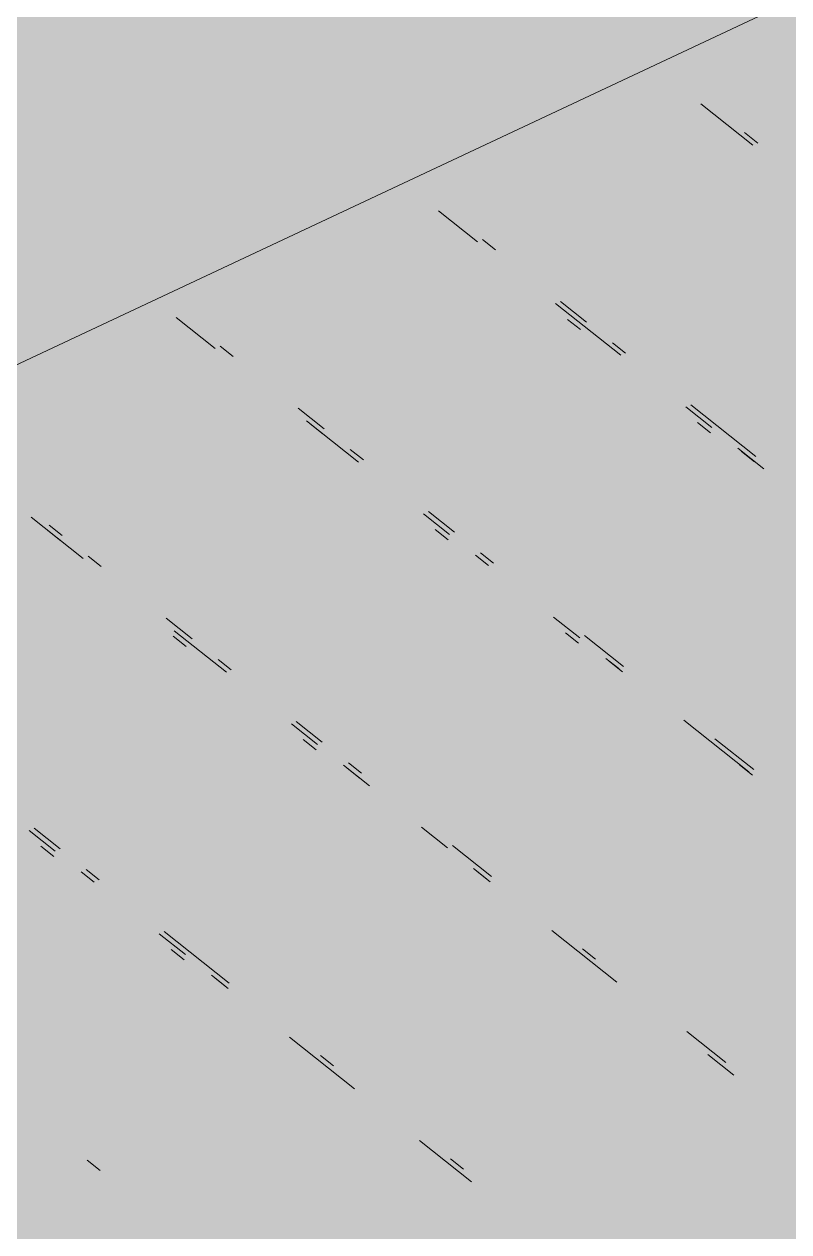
# Model space of a CAD drawing. Header units: millimetres. Extents: x 5 to 1315, y 5 to 292.
# Drawn here: x 1182.034 to 1183.984, y 97.505 to 100.585 of the extents above; entities that cross this region are included whole.
import ezdxf

# ---------------------------------------------------------------- set-up
doc = ezdxf.new("R2010")
doc.units = ezdxf.units.MM
doc.layers.add('EXISTING', color=7, linetype='Continuous')
doc.layers.add('IMAGES', color=7, linetype='Continuous')

# ---------------------------------------------------------------- blocks, each defined once
blk = doc.blocks.new('SHEET_03')
at = {"layer": 'EXISTING', "color": 250, "lineweight": 9}
for p, q in [((280.4918, 99.0012), (284.2676, 100.7738)), ((283.7595, 100.381), (283.8923, 100.2757)), ((283.9047, 100.2815), (283.8715, 100.3079)), ((283.0906, 100.1089), (283.1902, 100.0299)), ((283.2358, 100.0094), (283.2026, 100.0358)), ((283.3893, 99.8719), (283.5553, 99.7402)), ((283.4682, 99.825), (283.4018, 99.8777)), ((282.4217, 99.8368), (282.5212, 99.7578)), ((283.4526, 99.8056), (283.4194, 99.8319)), ((282.5669, 99.7373), (282.5337, 99.7637)), ((283.5678, 99.746), (283.5346, 99.7724)), ((283.7213, 99.6085), (283.7877, 99.5558)), ((283.8997, 99.4826), (283.7338, 99.6143)), ((282.7993, 99.5529), (282.7329, 99.6056)), ((282.7536, 99.5734), (282.8864, 99.4681)), ((282.7962, 99.5393), (282.763, 99.5657)), ((283.7845, 99.5422), (283.7513, 99.5685)), ((282.8989, 99.4739), (282.8657, 99.5003)), ((283.8541, 99.5031), (283.9205, 99.4504)), ((283.8966, 99.469), (283.8634, 99.4954)), ((283.0524, 99.3364), (283.1188, 99.2837)), ((283.1313, 99.2895), (283.0649, 99.3422)), ((282.0515, 99.3276), (282.1843, 99.2223)), ((282.1304, 99.2808), (282.0972, 99.3072)), ((282.1273, 99.2672), (282.0941, 99.2935)), ((283.1156, 99.2701), (283.0824, 99.2964)), ((282.23, 99.2018), (282.1968, 99.2282)), ((283.1852, 99.231), (283.2184, 99.2047)), ((283.2308, 99.2105), (283.1976, 99.2369)), ((282.4624, 99.0174), (282.396, 99.0701)), ((283.3843, 99.073), (283.4507, 99.0203)), ((282.4467, 98.998), (282.4135, 99.0243)), ((282.4167, 99.0379), (282.5495, 98.9326)), ((283.4476, 99.0067), (283.4144, 99.033)), ((283.5628, 98.9471), (283.4632, 99.0262)), ((282.5619, 98.9384), (282.5287, 98.9648)), ((283.5171, 98.9676), (283.5503, 98.9413)), ((283.5597, 98.9335), (283.5265, 98.9599)), ((283.7163, 98.8096), (283.8823, 98.6779)), ((282.7154, 98.8009), (282.7818, 98.7482)), ((282.7943, 98.754), (282.7279, 98.8067)), ((282.7787, 98.7346), (282.7455, 98.7609)), ((283.8948, 98.6838), (283.7952, 98.7628)), ((282.8482, 98.6955), (282.9146, 98.6428)), ((282.8908, 98.6614), (282.8576, 98.6877)), ((282.8939, 98.675), (282.8607, 98.7014)), ((283.8916, 98.6701), (283.8584, 98.6965)), ((282.1254, 98.4819), (282.059, 98.5346)), ((283.0474, 98.5375), (283.1138, 98.4848)), ((282.0465, 98.5288), (282.1129, 98.4761)), ((282.1098, 98.4625), (282.0766, 98.4888)), ((283.2258, 98.4116), (283.1263, 98.4907)), ((282.1793, 98.4234), (282.2125, 98.3971)), ((282.225, 98.4029), (282.1918, 98.4293)), ((283.1802, 98.4321), (283.2134, 98.4058)), ((283.2227, 98.398), (283.1895, 98.4244)), ((282.3785, 98.2654), (282.4449, 98.2127)), ((282.5569, 98.1395), (282.391, 98.2712)), ((283.3793, 98.2741), (283.5453, 98.1424)), ((282.4417, 98.1991), (282.4085, 98.2254)), ((283.4914, 98.2009), (283.4582, 98.2273)), ((282.5113, 98.16), (282.5445, 98.1337)), ((282.5538, 98.1259), (282.5206, 98.1523)), ((283.8234, 97.9375), (283.7238, 98.0166)), ((282.7104, 98.002), (282.8764, 97.8703)), ((282.8225, 97.9288), (282.7893, 97.9552)), ((283.7777, 97.958), (283.8441, 97.9053)), ((283.0424, 97.7386), (283.1752, 97.6332)), ((282.2278, 97.662), (282.1946, 97.6884)), ((283.1545, 97.6654), (283.1213, 97.6918))]:
    blk.add_line(p, q, dxfattribs=at)
at = {"layer": 'IMAGES', "color": 7}
for points in [[(278.6382, 100.5452), (283.4564, 100.5452), (278.6382, 100.6416), (283.4564, 100.6416)], [(283.4564, 100.5452), (283.5527, 100.5452), (283.4564, 100.6416), (283.5527, 100.6416)], [(283.5527, 100.5452), (283.6491, 100.5452), (283.5527, 100.6416), (283.6491, 100.6416)], [(283.6491, 100.5452), (283.7455, 100.5452), (283.6491, 100.6416), (283.7455, 100.6416)], [(283.7455, 100.5452), (283.8418, 100.5452), (283.7455, 100.6416), (283.8418, 100.6416)], [(283.8418, 100.5452), (283.9382, 100.5452), (283.8418, 100.6416), (283.9382, 100.6416)], [(283.9382, 100.5452), (284.0345, 100.5452), (283.9382, 100.6416), (284.0345, 100.6416)], [(278.5418, 100.4488), (283.2636, 100.4488), (278.5418, 100.5452), (283.2636, 100.5452)], [(283.2636, 100.3524), (283.36, 100.3524), (283.2636, 100.5452), (283.36, 100.5452)], [(283.36, 100.4488), (283.4564, 100.4488), (283.36, 100.5452), (283.4564, 100.5452)], [(283.4564, 100.4488), (283.5527, 100.4488), (283.4564, 100.5452), (283.5527, 100.5452)], [(283.5527, 100.4488), (283.6491, 100.4488), (283.5527, 100.5452), (283.6491, 100.5452)], [(283.6491, 100.4488), (283.7455, 100.4488), (283.6491, 100.5452), (283.7455, 100.5452)], [(283.7455, 100.4488), (283.8418, 100.4488), (283.7455, 100.5452), (283.8418, 100.5452)], [(283.8418, 100.4488), (283.9382, 100.4488), (283.8418, 100.5452), (283.9382, 100.5452)], [(283.9382, 100.4488), (284.0345, 100.4488), (283.9382, 100.5452), (284.0345, 100.5452)], [(278.3491, 100.3524), (282.9745, 100.3524), (278.3491, 100.4488), (282.9745, 100.4488)], [(282.9745, 100.3524), (283.1673, 100.3524), (282.9745, 100.4488), (283.1673, 100.4488)], [(283.1673, 100.3524), (283.2636, 100.3524), (283.1673, 100.4488), (283.2636, 100.4488)], [(283.36, 100.3524), (283.5527, 100.3524), (283.36, 100.4488), (283.5527, 100.4488)], [(283.5527, 100.3524), (283.6491, 100.3524), (283.5527, 100.4488), (283.6491, 100.4488)], [(283.6491, 100.3524), (283.7455, 100.3524), (283.6491, 100.4488), (283.7455, 100.4488)], [(283.7455, 100.3524), (283.8418, 100.3524), (283.7455, 100.4488), (283.8418, 100.4488)], [(283.8418, 100.3524), (283.9382, 100.3524), (283.8418, 100.4488), (283.9382, 100.4488)], [(283.9382, 100.3524), (284.0345, 100.3524), (283.9382, 100.4488), (284.0345, 100.4488)], [(278.06, 100.256), (282.6855, 100.256), (278.06, 100.3524), (282.6855, 100.3524)], [(282.6855, 100.256), (282.7818, 100.256), (282.6855, 100.3524), (282.7818, 100.3524)], [(282.7818, 100.256), (282.8782, 100.256), (282.7818, 100.3524), (282.8782, 100.3524)], [(282.8782, 100.256), (282.9745, 100.256), (282.8782, 100.3524), (282.9745, 100.3524)], [(282.9745, 100.256), (283.0709, 100.256), (282.9745, 100.3524), (283.0709, 100.3524)], [(283.0709, 100.256), (283.1673, 100.256), (283.0709, 100.3524), (283.1673, 100.3524)], [(283.1673, 100.256), (283.2636, 100.256), (283.1673, 100.3524), (283.2636, 100.3524)], [(283.2636, 100.256), (283.36, 100.256), (283.2636, 100.3524), (283.36, 100.3524)], [(283.36, 100.256), (283.5527, 100.256), (283.36, 100.3524), (283.5527, 100.3524)], [(283.5527, 100.256), (283.6491, 100.256), (283.5527, 100.3524), (283.6491, 100.3524)], [(283.6491, 100.256), (283.7455, 100.256), (283.6491, 100.3524), (283.7455, 100.3524)], [(283.7455, 100.256), (283.9382, 100.256), (283.7455, 100.3524), (283.9382, 100.3524)], [(283.9382, 100.256), (284.0345, 100.256), (283.9382, 100.3524), (284.0345, 100.3524)], [(277.8673, 100.1596), (282.6855, 100.1596), (277.8673, 100.256), (282.6855, 100.256)], [(282.6855, 100.1596), (282.7818, 100.1596), (282.6855, 100.256), (282.7818, 100.256)], [(282.7818, 100.1596), (282.8782, 100.1596), (282.7818, 100.256), (282.8782, 100.256)], [(282.8782, 100.1596), (282.9745, 100.1596), (282.8782, 100.256), (282.9745, 100.256)], [(282.9745, 100.1596), (283.0709, 100.1596), (282.9745, 100.256), (283.0709, 100.256)], [(283.0709, 100.1596), (283.1673, 100.1596), (283.0709, 100.256), (283.1673, 100.256)], [(283.1673, 100.1596), (283.2636, 100.1596), (283.1673, 100.256), (283.2636, 100.256)], [(283.2636, 100.1596), (283.36, 100.1596), (283.2636, 100.256), (283.36, 100.256)], [(283.36, 100.1596), (283.4564, 100.1596), (283.36, 100.256), (283.4564, 100.256)], [(283.4564, 100.1596), (283.5527, 100.1596), (283.4564, 100.256), (283.5527, 100.256)], [(283.5527, 100.1596), (283.8418, 100.1596), (283.5527, 100.256), (283.8418, 100.256)], [(283.8418, 100.1596), (283.9382, 100.1596), (283.8418, 100.256), (283.9382, 100.256)], [(283.9382, 100.1596), (284.0345, 100.1596), (283.9382, 100.256), (284.0345, 100.256)], [(277.7709, 100.0632), (282.3, 100.0632), (277.7709, 100.1596), (282.3, 100.1596)], [(282.3, 100.0632), (282.3964, 100.0632), (282.3, 100.1596), (282.3964, 100.1596)], [(282.3964, 100.0632), (282.5891, 100.0632), (282.3964, 100.1596), (282.5891, 100.1596)], [(282.5891, 100.0632), (282.6855, 100.0632), (282.5891, 100.1596), (282.6855, 100.1596)], [(282.6855, 100.0632), (282.7818, 100.0632), (282.6855, 100.1596), (282.7818, 100.1596)], [(282.7818, 100.0632), (282.9745, 100.0632), (282.7818, 100.1596), (282.9745, 100.1596)], [(282.9745, 100.0632), (283.0709, 100.0632), (282.9745, 100.1596), (283.0709, 100.1596)], [(283.0709, 100.0632), (283.1673, 100.0632), (283.0709, 100.1596), (283.1673, 100.1596)], [(283.1673, 100.0632), (283.2636, 100.0632), (283.1673, 100.1596), (283.2636, 100.1596)], [(283.2636, 100.0632), (283.36, 100.0632), (283.2636, 100.1596), (283.36, 100.1596)], [(283.36, 100.0632), (283.8418, 100.0632), (283.36, 100.1596), (283.8418, 100.1596)], [(283.8418, 100.0632), (283.9382, 100.0632), (283.8418, 100.1596), (283.9382, 100.1596)], [(283.9382, 100.0632), (284.0345, 100.0632), (283.9382, 100.1596), (284.0345, 100.1596)], [(277.4818, 99.9668), (282.2036, 99.9668), (277.4818, 100.0632), (282.2036, 100.0632)], [(282.2036, 99.9668), (282.3, 99.9668), (282.2036, 100.0632), (282.3, 100.0632)], [(282.3, 99.9668), (282.3964, 99.9668), (282.3, 100.0632), (282.3964, 100.0632)], [(282.3964, 99.9668), (282.4927, 99.9668), (282.3964, 100.0632), (282.4927, 100.0632)], [(282.4927, 99.9668), (282.5891, 99.9668), (282.4927, 100.0632), (282.5891, 100.0632)], [(282.5891, 99.9668), (282.6855, 99.9668), (282.5891, 100.0632), (282.6855, 100.0632)], [(282.6855, 99.9668), (282.7818, 99.9668), (282.6855, 100.0632), (282.7818, 100.0632)], [(282.7818, 99.9668), (282.8782, 99.9668), (282.7818, 100.0632), (282.8782, 100.0632)], [(282.8782, 99.9668), (282.9745, 99.9668), (282.8782, 100.0632), (282.9745, 100.0632)], [(282.9745, 99.9668), (283.0709, 99.9668), (282.9745, 100.0632), (283.0709, 100.0632)], [(283.0709, 99.9668), (283.1673, 99.9668), (283.0709, 100.0632), (283.1673, 100.0632)], [(283.1673, 99.9668), (283.2636, 99.9668), (283.1673, 100.0632), (283.2636, 100.0632)], [(283.2636, 99.9668), (283.36, 99.9668), (283.2636, 100.0632), (283.36, 100.0632)], [(283.36, 99.9668), (283.4564, 99.9668), (283.36, 100.0632), (283.4564, 100.0632)], [(283.4564, 99.9668), (283.5527, 99.9668), (283.4564, 100.0632), (283.5527, 100.0632)], [(283.5527, 99.9668), (283.9382, 99.9668), (283.5527, 100.0632), (283.9382, 100.0632)], [(283.9382, 99.9668), (284.1309, 99.9668), (283.9382, 100.0632), (284.1309, 100.0632)], [(277.3855, 99.8704), (282.1073, 99.8704), (277.3855, 99.9668), (282.1073, 99.9668)], [(282.1073, 99.8704), (282.2036, 99.8704), (282.1073, 99.9668), (282.2036, 99.9668)], [(282.2036, 99.8704), (282.3, 99.8704), (282.2036, 99.9668), (282.3, 99.9668)], [(282.3, 99.8704), (282.3964, 99.8704), (282.3, 99.9668), (282.3964, 99.9668)], [(282.3964, 99.8704), (282.4927, 99.8704), (282.3964, 99.9668), (282.4927, 99.9668)], [(282.4927, 99.8704), (282.6855, 99.8704), (282.4927, 99.9668), (282.6855, 99.9668)], [(282.6855, 99.8704), (282.8782, 99.8704), (282.6855, 99.9668), (282.8782, 99.9668)], [(282.8782, 99.8704), (282.9745, 99.8704), (282.8782, 99.9668), (282.9745, 99.9668)], [(282.9745, 99.8704), (283.0709, 99.8704), (282.9745, 99.9668), (283.0709, 99.9668)], [(283.0709, 99.8704), (283.1673, 99.8704), (283.0709, 99.9668), (283.1673, 99.9668)], [(283.1673, 99.8704), (283.2636, 99.8704), (283.1673, 99.9668), (283.2636, 99.9668)], [(283.2636, 99.8704), (283.36, 99.8704), (283.2636, 99.9668), (283.36, 99.9668)], [(283.36, 99.774), (283.4564, 99.774), (283.36, 99.9668), (283.4564, 99.9668)], [(283.4564, 99.8704), (283.5527, 99.8704), (283.4564, 99.9668), (283.5527, 99.9668)], [(283.5527, 99.8704), (283.6491, 99.8704), (283.5527, 99.9668), (283.6491, 99.9668)], [(283.6491, 99.8704), (284.1309, 99.8704), (283.6491, 99.9668), (284.1309, 99.9668)], [(282.0109, 99.774), (282.2036, 99.774), (282.0109, 99.8704), (282.2036, 99.8704)], [(282.2036, 99.774), (282.3964, 99.774), (282.2036, 99.8704), (282.3964, 99.8704)], [(282.3964, 99.774), (282.4927, 99.774), (282.3964, 99.8704), (282.4927, 99.8704)], [(282.4927, 99.774), (282.5891, 99.774), (282.4927, 99.8704), (282.5891, 99.8704)], [(282.5891, 99.774), (282.6855, 99.774), (282.5891, 99.8704), (282.6855, 99.8704)], [(282.6855, 99.774), (283.1673, 99.774), (282.6855, 99.8704), (283.1673, 99.8704)], [(283.1673, 99.774), (283.2636, 99.774), (283.1673, 99.8704), (283.2636, 99.8704)], [(283.2636, 99.774), (283.36, 99.774), (283.2636, 99.8704), (283.36, 99.8704)], [(283.4564, 99.774), (283.5527, 99.774), (283.4564, 99.8704), (283.5527, 99.8704)], [(283.5527, 99.774), (283.6491, 99.774), (283.5527, 99.8704), (283.6491, 99.8704)], [(283.6491, 99.774), (284.2273, 99.774), (283.6491, 99.8704), (284.2273, 99.8704)], [(281.9145, 99.6776), (282.1073, 99.6776), (281.9145, 99.774), (282.1073, 99.774)], [(282.1073, 99.6776), (282.2036, 99.6776), (282.1073, 99.774), (282.2036, 99.774)], [(282.2036, 99.6776), (282.3, 99.6776), (282.2036, 99.774), (282.3, 99.774)], [(282.3, 99.6776), (282.3964, 99.6776), (282.3, 99.774), (282.3964, 99.774)], [(282.3964, 99.6776), (282.4927, 99.6776), (282.3964, 99.774), (282.4927, 99.774)], [(282.4927, 99.6776), (282.5891, 99.6776), (282.4927, 99.774), (282.5891, 99.774)], [(282.5891, 99.6776), (282.6855, 99.6776), (282.5891, 99.774), (282.6855, 99.774)], [(282.6855, 99.6776), (282.7818, 99.6776), (282.6855, 99.774), (282.7818, 99.774)], [(282.7818, 99.6776), (282.8782, 99.6776), (282.7818, 99.774), (282.8782, 99.774)], [(282.8782, 99.6776), (283.36, 99.6776), (282.8782, 99.774), (283.36, 99.774)], [(283.36, 99.6776), (283.4564, 99.6776), (283.36, 99.774), (283.4564, 99.774)], [(283.4564, 99.6776), (283.6491, 99.6776), (283.4564, 99.774), (283.6491, 99.774)], [(283.6491, 99.6776), (283.7455, 99.6776), (283.6491, 99.774), (283.7455, 99.774)], [(283.7455, 99.6776), (283.8418, 99.6776), (283.7455, 99.774), (283.8418, 99.774)], [(283.8418, 99.6776), (284.3236, 99.6776), (283.8418, 99.774), (284.3236, 99.774)], [(282.0109, 99.5812), (282.1073, 99.5812), (282.0109, 99.6776), (282.1073, 99.6776)], [(282.1073, 99.5812), (282.3, 99.5812), (282.1073, 99.6776), (282.3, 99.6776)], [(282.3, 99.5812), (282.3964, 99.5812), (282.3, 99.6776), (282.3964, 99.6776)], [(282.3964, 99.5812), (282.4927, 99.5812), (282.3964, 99.6776), (282.4927, 99.6776)], [(282.4927, 99.5812), (282.5891, 99.5812), (282.4927, 99.6776), (282.5891, 99.6776)], [(282.5891, 99.5812), (282.6855, 99.5812), (282.5891, 99.6776), (282.6855, 99.6776)], [(282.6855, 99.5812), (282.7818, 99.5812), (282.6855, 99.6776), (282.7818, 99.6776)], [(282.7818, 99.5812), (282.8782, 99.5812), (282.7818, 99.6776), (282.8782, 99.6776)], [(282.8782, 99.5812), (282.9745, 99.5812), (282.8782, 99.6776), (282.9745, 99.6776)], [(282.9745, 99.5812), (283.4564, 99.5812), (282.9745, 99.6776), (283.4564, 99.6776)], [(283.4564, 99.5812), (283.5527, 99.5812), (283.4564, 99.6776), (283.5527, 99.6776)], [(283.5527, 99.5812), (283.6491, 99.5812), (283.5527, 99.6776), (283.6491, 99.6776)], [(283.6491, 99.5812), (283.8418, 99.5812), (283.6491, 99.6776), (283.8418, 99.6776)], [(283.8418, 99.5812), (283.9382, 99.5812), (283.8418, 99.6776), (283.9382, 99.6776)], [(283.9382, 99.5812), (284.5164, 99.5812), (283.9382, 99.6776), (284.5164, 99.6776)], [(282.0109, 99.4848), (282.1073, 99.4848), (282.0109, 99.5812), (282.1073, 99.5812)], [(282.1073, 99.4848), (282.3, 99.4848), (282.1073, 99.5812), (282.3, 99.5812)], [(282.3, 99.4848), (282.3964, 99.4848), (282.3, 99.5812), (282.3964, 99.5812)], [(282.3964, 99.4848), (282.4927, 99.4848), (282.3964, 99.5812), (282.4927, 99.5812)], [(282.4927, 99.4848), (282.5891, 99.4848), (282.4927, 99.5812), (282.5891, 99.5812)], [(282.5891, 99.4848), (282.7818, 99.4848), (282.5891, 99.5812), (282.7818, 99.5812)], [(282.7818, 99.4848), (282.8782, 99.4848), (282.7818, 99.5812), (282.8782, 99.5812)], [(282.8782, 99.4848), (282.9745, 99.4848), (282.8782, 99.5812), (282.9745, 99.5812)], [(282.9745, 99.4848), (283.0709, 99.4848), (282.9745, 99.5812), (283.0709, 99.5812)], [(283.0709, 99.4848), (283.5527, 99.4848), (283.0709, 99.5812), (283.5527, 99.5812)], [(283.5527, 99.4848), (283.6491, 99.4848), (283.5527, 99.5812), (283.6491, 99.5812)], [(283.6491, 99.4848), (283.7455, 99.4848), (283.6491, 99.5812), (283.7455, 99.5812)], [(283.7455, 99.4848), (283.9382, 99.4848), (283.7455, 99.5812), (283.9382, 99.5812)], [(283.9382, 99.4848), (284.0345, 99.4848), (283.9382, 99.5812), (284.0345, 99.5812)], [(282.0109, 99.3884), (282.1073, 99.3884), (282.0109, 99.4848), (282.1073, 99.4848)], [(282.1073, 99.3884), (282.2036, 99.3884), (282.1073, 99.4848), (282.2036, 99.4848)], [(282.2036, 99.3884), (282.4927, 99.3884), (282.2036, 99.4848), (282.4927, 99.4848)], [(282.4927, 99.3884), (282.5891, 99.3884), (282.4927, 99.4848), (282.5891, 99.4848)], [(282.5891, 99.3884), (282.6855, 99.3884), (282.5891, 99.4848), (282.6855, 99.4848)], [(282.6855, 99.3884), (282.7818, 99.3884), (282.6855, 99.4848), (282.7818, 99.4848)], [(282.7818, 99.3884), (282.8782, 99.3884), (282.7818, 99.4848), (282.8782, 99.4848)], [(282.8782, 99.3884), (282.9745, 99.3884), (282.8782, 99.4848), (282.9745, 99.4848)], [(282.9745, 99.3884), (283.0709, 99.3884), (282.9745, 99.4848), (283.0709, 99.4848)], [(283.0709, 99.3884), (283.1673, 99.3884), (283.0709, 99.4848), (283.1673, 99.4848)], [(283.1673, 99.3884), (283.6491, 99.3884), (283.1673, 99.4848), (283.6491, 99.4848)], [(283.6491, 99.3884), (283.7455, 99.3884), (283.6491, 99.4848), (283.7455, 99.4848)], [(283.7455, 99.3884), (283.8418, 99.3884), (283.7455, 99.4848), (283.8418, 99.4848)], [(283.8418, 99.3884), (283.9382, 99.3884), (283.8418, 99.4848), (283.9382, 99.4848)], [(283.9382, 99.3884), (284.0345, 99.3884), (283.9382, 99.4848), (284.0345, 99.4848)], [(282.0109, 99.292), (282.1073, 99.292), (282.0109, 99.3884), (282.1073, 99.3884)], [(282.1073, 99.292), (282.2036, 99.292), (282.1073, 99.3884), (282.2036, 99.3884)], [(282.2036, 99.292), (282.3, 99.292), (282.2036, 99.3884), (282.3, 99.3884)], [(282.3, 99.292), (282.5891, 99.292), (282.3, 99.3884), (282.5891, 99.3884)], [(282.5891, 99.292), (282.6855, 99.292), (282.5891, 99.3884), (282.6855, 99.3884)], [(282.6855, 99.292), (282.8782, 99.292), (282.6855, 99.3884), (282.8782, 99.3884)], [(282.8782, 99.292), (283.0709, 99.292), (282.8782, 99.3884), (283.0709, 99.3884)], [(283.0709, 99.292), (283.1673, 99.292), (283.0709, 99.3884), (283.1673, 99.3884)], [(283.1673, 99.292), (283.2636, 99.292), (283.1673, 99.3884), (283.2636, 99.3884)], [(283.2636, 99.292), (283.7455, 99.292), (283.2636, 99.3884), (283.7455, 99.3884)], [(283.7455, 99.292), (283.8418, 99.292), (283.7455, 99.3884), (283.8418, 99.3884)], [(283.8418, 99.292), (283.9382, 99.292), (283.8418, 99.3884), (283.9382, 99.3884)], [(283.9382, 99.292), (284.0345, 99.292), (283.9382, 99.3884), (284.0345, 99.3884)], [(282.0109, 99.1956), (282.1073, 99.1956), (282.0109, 99.292), (282.1073, 99.292)], [(282.1073, 99.1956), (282.3, 99.1956), (282.1073, 99.292), (282.3, 99.292)], [(282.3, 99.1956), (282.3964, 99.1956), (282.3, 99.292), (282.3964, 99.292)], [(282.3964, 99.1956), (282.6855, 99.1956), (282.3964, 99.292), (282.6855, 99.292)], [(282.6855, 99.1956), (282.8782, 99.1956), (282.6855, 99.292), (282.8782, 99.292)], [(282.8782, 99.1956), (282.9745, 99.1956), (282.8782, 99.292), (282.9745, 99.292)], [(282.9745, 99.1956), (283.0709, 99.1956), (282.9745, 99.292), (283.0709, 99.292)], [(283.0709, 99.1956), (283.1673, 99.1956), (283.0709, 99.292), (283.1673, 99.292)], [(283.1673, 99.1956), (283.2636, 99.1956), (283.1673, 99.292), (283.2636, 99.292)], [(283.2636, 99.1956), (283.36, 99.1956), (283.2636, 99.292), (283.36, 99.292)], [(283.36, 99.1956), (283.4564, 99.1956), (283.36, 99.292), (283.4564, 99.292)], [(283.4564, 99.1956), (283.9382, 99.1956), (283.4564, 99.292), (283.9382, 99.292)], [(283.9382, 99.1956), (284.0345, 99.1956), (283.9382, 99.292), (284.0345, 99.292)], [(282.0109, 99.0992), (282.1073, 99.0992), (282.0109, 99.1956), (282.1073, 99.1956)], [(282.1073, 99.0992), (282.2036, 99.0992), (282.1073, 99.1956), (282.2036, 99.1956)], [(282.2036, 99.0992), (282.3, 99.0992), (282.2036, 99.1956), (282.3, 99.1956)], [(282.3, 99.0992), (282.3964, 99.0992), (282.3, 99.1956), (282.3964, 99.1956)], [(282.3964, 99.0992), (282.4927, 99.0992), (282.3964, 99.1956), (282.4927, 99.1956)], [(282.4927, 99.0992), (282.5891, 99.0992), (282.4927, 99.1956), (282.5891, 99.1956)], [(282.5891, 99.0992), (282.7818, 99.0992), (282.5891, 99.1956), (282.7818, 99.1956)], [(282.7818, 99.0992), (282.8782, 99.0992), (282.7818, 99.1956), (282.8782, 99.1956)], [(282.8782, 99.0992), (282.9745, 99.0992), (282.8782, 99.1956), (282.9745, 99.1956)], [(282.9745, 99.0992), (283.0709, 99.0992), (282.9745, 99.1956), (283.0709, 99.1956)], [(283.0709, 99.0992), (283.1673, 99.0992), (283.0709, 99.1956), (283.1673, 99.1956)], [(283.1673, 99.0028), (283.2636, 99.0028), (283.1673, 99.1956), (283.2636, 99.1956)], [(283.2636, 99.0992), (283.36, 99.0992), (283.2636, 99.1956), (283.36, 99.1956)], [(283.36, 99.0992), (283.4564, 99.0992), (283.36, 99.1956), (283.4564, 99.1956)], [(283.4564, 99.0992), (283.5527, 99.0992), (283.4564, 99.1956), (283.5527, 99.1956)], [(283.5527, 99.0992), (284.0345, 99.0992), (283.5527, 99.1956), (284.0345, 99.1956)], [(281.5291, 99.0028), (282.1073, 99.0028), (281.5291, 99.0992), (282.1073, 99.0992)], [(282.1073, 99.0028), (282.2036, 99.0028), (282.1073, 99.0992), (282.2036, 99.0992)], [(282.2036, 99.0028), (282.3, 99.0028), (282.2036, 99.0992), (282.3, 99.0992)], [(282.3, 99.0028), (282.3964, 99.0028), (282.3, 99.0992), (282.3964, 99.0992)], [(282.3964, 99.0028), (282.4927, 99.0028), (282.3964, 99.0992), (282.4927, 99.0992)], [(282.4927, 99.0028), (282.5891, 99.0028), (282.4927, 99.0992), (282.5891, 99.0992)], [(282.5891, 99.0028), (282.6855, 99.0028), (282.5891, 99.0992), (282.6855, 99.0992)], [(282.6855, 99.0028), (282.8782, 99.0028), (282.6855, 99.0992), (282.8782, 99.0992)], [(282.8782, 99.0028), (282.9745, 99.0028), (282.8782, 99.0992), (282.9745, 99.0992)], [(282.9745, 99.0028), (283.0709, 99.0028), (282.9745, 99.0992), (283.0709, 99.0992)], [(283.0709, 99.0028), (283.1673, 99.0028), (283.0709, 99.0992), (283.1673, 99.0992)], [(283.2636, 99.0028), (283.36, 99.0028), (283.2636, 99.0992), (283.36, 99.0992)], [(283.36, 99.0028), (283.4564, 99.0028), (283.36, 99.0992), (283.4564, 99.0992)], [(283.4564, 99.0028), (283.5527, 99.0028), (283.4564, 99.0992), (283.5527, 99.0992)], [(283.5527, 99.0028), (283.6491, 99.0028), (283.5527, 99.0992), (283.6491, 99.0992)], [(283.6491, 99.0028), (284.1309, 99.0028), (283.6491, 99.0992), (284.1309, 99.0992)], [(281.7218, 98.9064), (282.3, 98.9064), (281.7218, 99.0028), (282.3, 99.0028)], [(282.3, 98.9064), (282.3964, 98.9064), (282.3, 99.0028), (282.3964, 99.0028)], [(282.3964, 98.9064), (282.5891, 98.9064), (282.3964, 99.0028), (282.5891, 99.0028)], [(282.5891, 98.9064), (282.6855, 98.9064), (282.5891, 99.0028), (282.6855, 99.0028)], [(282.6855, 98.9064), (282.7818, 98.9064), (282.6855, 99.0028), (282.7818, 99.0028)], [(282.7818, 98.9064), (282.9745, 98.9064), (282.7818, 99.0028), (282.9745, 99.0028)], [(282.9745, 98.9064), (283.1673, 98.9064), (282.9745, 99.0028), (283.1673, 99.0028)], [(283.1673, 98.9064), (283.2636, 98.9064), (283.1673, 99.0028), (283.2636, 99.0028)], [(283.2636, 98.9064), (283.36, 98.9064), (283.2636, 99.0028), (283.36, 99.0028)], [(283.36, 98.9064), (283.4564, 98.9064), (283.36, 99.0028), (283.4564, 99.0028)], [(283.4564, 98.9064), (283.5527, 98.9064), (283.4564, 99.0028), (283.5527, 99.0028)], [(283.5527, 98.9064), (283.6491, 98.9064), (283.5527, 99.0028), (283.6491, 99.0028)], [(283.6491, 98.9064), (283.7455, 98.9064), (283.6491, 99.0028), (283.7455, 99.0028)], [(283.7455, 98.9064), (283.8418, 98.9064), (283.7455, 99.0028), (283.8418, 99.0028)], [(283.8418, 98.9064), (284.3236, 98.9064), (283.8418, 99.0028), (284.3236, 99.0028)], [(281.8182, 98.81), (282.3964, 98.81), (281.8182, 98.9064), (282.3964, 98.9064)], [(282.3964, 98.81), (282.4927, 98.81), (282.3964, 98.9064), (282.4927, 98.9064)], [(282.4927, 98.81), (282.5891, 98.81), (282.4927, 98.9064), (282.5891, 98.9064)], [(282.5891, 98.81), (282.6855, 98.81), (282.5891, 98.9064), (282.6855, 98.9064)], [(282.6855, 98.81), (282.7818, 98.81), (282.6855, 98.9064), (282.7818, 98.9064)], [(282.7818, 98.81), (282.8782, 98.81), (282.7818, 98.9064), (282.8782, 98.9064)], [(282.8782, 98.81), (283.1673, 98.81), (282.8782, 98.9064), (283.1673, 98.9064)], [(283.1673, 98.81), (283.36, 98.81), (283.1673, 98.9064), (283.36, 98.9064)], [(283.36, 98.81), (283.4564, 98.81), (283.36, 98.9064), (283.4564, 98.9064)], [(283.4564, 98.81), (283.6491, 98.81), (283.4564, 98.9064), (283.6491, 98.9064)], [(283.6491, 98.81), (283.7455, 98.81), (283.6491, 98.9064), (283.7455, 98.9064)], [(283.7455, 98.81), (283.8418, 98.81), (283.7455, 98.9064), (283.8418, 98.9064)], [(283.8418, 98.81), (283.9382, 98.81), (283.8418, 98.9064), (283.9382, 98.9064)], [(283.9382, 98.81), (284.5164, 98.81), (283.9382, 98.9064), (284.5164, 98.9064)], [(282.0109, 98.7136), (282.4927, 98.7136), (282.0109, 98.81), (282.4927, 98.81)], [(282.4927, 98.7136), (282.5891, 98.7136), (282.4927, 98.81), (282.5891, 98.81)], [(282.5891, 98.7136), (282.6855, 98.7136), (282.5891, 98.81), (282.6855, 98.81)], [(282.6855, 98.7136), (282.7818, 98.7136), (282.6855, 98.81), (282.7818, 98.81)], [(282.7818, 98.7136), (282.8782, 98.7136), (282.7818, 98.81), (282.8782, 98.81)], [(282.8782, 98.7136), (282.9745, 98.7136), (282.8782, 98.81), (282.9745, 98.81)], [(282.9745, 98.7136), (283.36, 98.7136), (282.9745, 98.81), (283.36, 98.81)], [(283.36, 98.7136), (283.4564, 98.7136), (283.36, 98.81), (283.4564, 98.81)], [(283.4564, 98.7136), (283.5527, 98.7136), (283.4564, 98.81), (283.5527, 98.81)], [(283.5527, 98.7136), (283.6491, 98.7136), (283.5527, 98.81), (283.6491, 98.81)], [(283.6491, 98.7136), (283.7455, 98.7136), (283.6491, 98.81), (283.7455, 98.81)], [(283.7455, 98.7136), (283.8418, 98.7136), (283.7455, 98.81), (283.8418, 98.81)], [(283.8418, 98.7136), (283.9382, 98.7136), (283.8418, 98.81), (283.9382, 98.81)], [(283.9382, 98.7136), (284.0345, 98.7136), (283.9382, 98.81), (284.0345, 98.81)], [(282.0109, 98.6172), (282.1073, 98.6172), (282.0109, 98.7136), (282.1073, 98.7136)], [(282.1073, 98.6172), (282.2036, 98.6172), (282.1073, 98.7136), (282.2036, 98.7136)], [(282.2036, 98.6172), (282.6855, 98.6172), (282.2036, 98.7136), (282.6855, 98.7136)], [(282.6855, 98.6172), (282.7818, 98.6172), (282.6855, 98.7136), (282.7818, 98.7136)], [(282.7818, 98.6172), (282.9745, 98.6172), (282.7818, 98.7136), (282.9745, 98.7136)], [(282.9745, 98.6172), (283.0709, 98.6172), (282.9745, 98.7136), (283.0709, 98.7136)], [(283.0709, 98.6172), (283.4564, 98.6172), (283.0709, 98.7136), (283.4564, 98.7136)], [(283.4564, 98.6172), (283.5527, 98.6172), (283.4564, 98.7136), (283.5527, 98.7136)], [(283.5527, 98.6172), (283.6491, 98.6172), (283.5527, 98.7136), (283.6491, 98.7136)], [(283.6491, 98.6172), (283.7455, 98.6172), (283.6491, 98.7136), (283.7455, 98.7136)], [(283.7455, 98.6172), (283.8418, 98.6172), (283.7455, 98.7136), (283.8418, 98.7136)], [(283.8418, 98.6172), (283.9382, 98.6172), (283.8418, 98.7136), (283.9382, 98.7136)], [(283.9382, 98.6172), (284.0345, 98.6172), (283.9382, 98.7136), (284.0345, 98.7136)], [(282.0109, 98.4244), (282.1073, 98.4244), (282.0109, 98.6172), (282.1073, 98.6172)], [(282.1073, 98.5208), (282.2036, 98.5208), (282.1073, 98.6172), (282.2036, 98.6172)], [(282.2036, 98.5208), (282.3, 98.5208), (282.2036, 98.6172), (282.3, 98.6172)], [(282.3, 98.5208), (282.7818, 98.5208), (282.3, 98.6172), (282.7818, 98.6172)], [(282.7818, 98.5208), (282.8782, 98.5208), (282.7818, 98.6172), (282.8782, 98.6172)], [(282.8782, 98.5208), (282.9745, 98.5208), (282.8782, 98.6172), (282.9745, 98.6172)], [(282.9745, 98.5208), (283.0709, 98.5208), (282.9745, 98.6172), (283.0709, 98.6172)], [(283.0709, 98.5208), (283.1673, 98.5208), (283.0709, 98.6172), (283.1673, 98.6172)], [(283.1673, 98.5208), (283.2636, 98.5208), (283.1673, 98.6172), (283.2636, 98.6172)], [(283.2636, 98.5208), (283.5527, 98.5208), (283.2636, 98.6172), (283.5527, 98.6172)], [(283.5527, 98.5208), (283.6491, 98.5208), (283.5527, 98.6172), (283.6491, 98.6172)], [(283.6491, 98.5208), (283.7455, 98.5208), (283.6491, 98.6172), (283.7455, 98.6172)], [(283.7455, 98.5208), (283.8418, 98.5208), (283.7455, 98.6172), (283.8418, 98.6172)], [(283.8418, 98.5208), (283.9382, 98.5208), (283.8418, 98.6172), (283.9382, 98.6172)], [(283.9382, 98.5208), (284.0345, 98.5208), (283.9382, 98.6172), (284.0345, 98.6172)], [(282.1073, 98.4244), (282.2036, 98.4244), (282.1073, 98.5208), (282.2036, 98.5208)], [(282.2036, 98.4244), (282.3964, 98.4244), (282.2036, 98.5208), (282.3964, 98.5208)], [(282.3964, 98.4244), (282.8782, 98.4244), (282.3964, 98.5208), (282.8782, 98.5208)], [(282.8782, 98.4244), (282.9745, 98.4244), (282.8782, 98.5208), (282.9745, 98.5208)], [(282.9745, 98.4244), (283.0709, 98.4244), (282.9745, 98.5208), (283.0709, 98.5208)], [(283.0709, 98.4244), (283.2636, 98.4244), (283.0709, 98.5208), (283.2636, 98.5208)], [(283.2636, 98.4244), (283.4564, 98.4244), (283.2636, 98.5208), (283.4564, 98.5208)], [(283.4564, 98.4244), (283.6491, 98.4244), (283.4564, 98.5208), (283.6491, 98.5208)], [(283.6491, 98.4244), (283.7455, 98.4244), (283.6491, 98.5208), (283.7455, 98.5208)], [(283.7455, 98.4244), (283.8418, 98.4244), (283.7455, 98.5208), (283.8418, 98.5208)], [(283.8418, 98.4244), (283.9382, 98.4244), (283.8418, 98.5208), (283.9382, 98.5208)], [(283.9382, 98.4244), (284.0345, 98.4244), (283.9382, 98.5208), (284.0345, 98.5208)], [(282.0109, 98.328), (282.2036, 98.328), (282.0109, 98.4244), (282.2036, 98.4244)], [(282.2036, 98.328), (282.3964, 98.328), (282.2036, 98.4244), (282.3964, 98.4244)], [(282.3964, 98.328), (282.4927, 98.328), (282.3964, 98.4244), (282.4927, 98.4244)], [(282.4927, 98.328), (282.9745, 98.328), (282.4927, 98.4244), (282.9745, 98.4244)], [(282.9745, 98.328), (283.0709, 98.328), (282.9745, 98.4244), (283.0709, 98.4244)], [(283.0709, 98.328), (283.1673, 98.328), (283.0709, 98.4244), (283.1673, 98.4244)], [(283.1673, 98.328), (283.36, 98.328), (283.1673, 98.4244), (283.36, 98.4244)], [(283.36, 98.328), (283.4564, 98.328), (283.36, 98.4244), (283.4564, 98.4244)], [(283.4564, 98.328), (283.5527, 98.328), (283.4564, 98.4244), (283.5527, 98.4244)], [(283.5527, 98.328), (283.7455, 98.328), (283.5527, 98.4244), (283.7455, 98.4244)], [(283.7455, 98.328), (283.9382, 98.328), (283.7455, 98.4244), (283.9382, 98.4244)], [(283.9382, 98.328), (284.0345, 98.328), (283.9382, 98.4244), (284.0345, 98.4244)], [(281.7218, 98.2316), (282.1073, 98.2316), (281.7218, 98.328), (282.1073, 98.328)], [(282.1073, 98.2316), (282.2036, 98.2316), (282.1073, 98.328), (282.2036, 98.328)], [(282.2036, 98.2316), (282.3, 98.2316), (282.2036, 98.328), (282.3, 98.328)], [(282.3, 98.2316), (282.3964, 98.2316), (282.3, 98.328), (282.3964, 98.328)], [(282.3964, 98.2316), (282.4927, 98.2316), (282.3964, 98.328), (282.4927, 98.328)], [(282.4927, 98.2316), (282.5891, 98.2316), (282.4927, 98.328), (282.5891, 98.328)], [(282.5891, 98.2316), (283.1673, 98.2316), (282.5891, 98.328), (283.1673, 98.328)], [(283.1673, 98.2316), (283.2636, 98.2316), (283.1673, 98.328), (283.2636, 98.328)], [(283.2636, 98.2316), (283.4564, 98.2316), (283.2636, 98.328), (283.4564, 98.328)], [(283.4564, 98.2316), (283.5527, 98.2316), (283.4564, 98.328), (283.5527, 98.328)], [(283.5527, 98.2316), (283.6491, 98.2316), (283.5527, 98.328), (283.6491, 98.328)], [(283.6491, 98.2316), (283.9382, 98.2316), (283.6491, 98.328), (283.9382, 98.328)], [(283.9382, 98.2316), (284.0345, 98.2316), (283.9382, 98.328), (284.0345, 98.328)], [(281.8182, 98.1352), (282.2036, 98.1352), (281.8182, 98.2316), (282.2036, 98.2316)], [(282.2036, 98.1352), (282.3, 98.1352), (282.2036, 98.2316), (282.3, 98.2316)], [(282.3, 98.1352), (282.3964, 98.1352), (282.3, 98.2316), (282.3964, 98.2316)], [(282.3964, 98.1352), (282.5891, 98.1352), (282.3964, 98.2316), (282.5891, 98.2316)], [(282.5891, 98.1352), (282.6855, 98.1352), (282.5891, 98.2316), (282.6855, 98.2316)], [(282.6855, 98.1352), (282.7818, 98.1352), (282.6855, 98.2316), (282.7818, 98.2316)], [(282.7818, 98.1352), (283.2636, 98.1352), (282.7818, 98.2316), (283.2636, 98.2316)], [(283.2636, 98.1352), (283.36, 98.1352), (283.2636, 98.2316), (283.36, 98.2316)], [(283.36, 98.1352), (283.5527, 98.1352), (283.36, 98.2316), (283.5527, 98.2316)], [(283.5527, 98.1352), (283.6491, 98.1352), (283.5527, 98.2316), (283.6491, 98.2316)], [(283.6491, 98.1352), (283.7455, 98.1352), (283.6491, 98.2316), (283.7455, 98.2316)], [(283.7455, 98.1352), (284.0345, 98.1352), (283.7455, 98.2316), (284.0345, 98.2316)], [(281.9145, 98.0387), (282.3964, 98.0387), (281.9145, 98.1352), (282.3964, 98.1352)], [(282.3964, 98.0387), (282.4927, 98.0387), (282.3964, 98.1352), (282.4927, 98.1352)], [(282.4927, 98.0387), (282.5891, 98.0387), (282.4927, 98.1352), (282.5891, 98.1352)], [(282.5891, 98.0387), (282.6855, 98.0387), (282.5891, 98.1352), (282.6855, 98.1352)], [(282.6855, 98.0387), (282.7818, 98.0387), (282.6855, 98.1352), (282.7818, 98.1352)], [(282.7818, 98.0387), (282.8782, 98.0387), (282.7818, 98.1352), (282.8782, 98.1352)], [(282.8782, 98.0387), (283.36, 98.0387), (282.8782, 98.1352), (283.36, 98.1352)], [(283.36, 98.0387), (283.4564, 98.0387), (283.36, 98.1352), (283.4564, 98.1352)], [(283.4564, 98.0387), (283.5527, 98.0387), (283.4564, 98.1352), (283.5527, 98.1352)], [(283.5527, 98.0387), (283.7455, 98.0387), (283.5527, 98.1352), (283.7455, 98.1352)], [(283.7455, 98.0387), (283.8418, 98.0387), (283.7455, 98.1352), (283.8418, 98.1352)], [(283.8418, 98.0387), (284.1309, 98.0387), (283.8418, 98.1352), (284.1309, 98.1352)], [(282.0109, 97.9423), (282.1073, 97.9423), (282.0109, 98.0387), (282.1073, 98.0387)], [(282.1073, 97.9423), (282.4927, 97.9423), (282.1073, 98.0387), (282.4927, 98.0387)], [(282.4927, 97.9423), (282.5891, 97.9423), (282.4927, 98.0387), (282.5891, 98.0387)], [(282.5891, 97.9423), (282.6855, 97.9423), (282.5891, 98.0387), (282.6855, 98.0387)], [(282.6855, 97.9423), (282.8782, 97.9423), (282.6855, 98.0387), (282.8782, 98.0387)], [(282.8782, 97.9423), (282.9745, 97.9423), (282.8782, 98.0387), (282.9745, 98.0387)], [(282.9745, 97.9423), (283.4564, 97.9423), (282.9745, 98.0387), (283.4564, 98.0387)], [(283.4564, 97.9423), (283.5527, 97.9423), (283.4564, 98.0387), (283.5527, 98.0387)], [(283.5527, 97.9423), (283.6491, 97.9423), (283.5527, 98.0387), (283.6491, 98.0387)], [(283.6491, 97.9423), (283.8418, 97.9423), (283.6491, 98.0387), (283.8418, 98.0387)], [(283.8418, 97.9423), (284.2273, 97.9423), (283.8418, 98.0387), (284.2273, 98.0387)], [(282.0109, 97.8459), (282.1073, 97.8459), (282.0109, 97.9423), (282.1073, 97.9423)], [(282.1073, 97.8459), (282.5891, 97.8459), (282.1073, 97.9423), (282.5891, 97.9423)], [(282.5891, 97.8459), (282.6855, 97.8459), (282.5891, 97.9423), (282.6855, 97.9423)], [(282.6855, 97.8459), (282.7818, 97.8459), (282.6855, 97.9423), (282.7818, 97.9423)], [(282.7818, 97.8459), (282.9745, 97.8459), (282.7818, 97.9423), (282.9745, 97.9423)], [(282.9745, 97.8459), (283.0709, 97.8459), (282.9745, 97.9423), (283.0709, 97.9423)], [(283.0709, 97.8459), (283.6491, 97.8459), (283.0709, 97.9423), (283.6491, 97.9423)], [(283.6491, 97.8459), (283.7455, 97.8459), (283.6491, 97.9423), (283.7455, 97.9423)], [(283.7455, 97.8459), (283.9382, 97.8459), (283.7455, 97.9423), (283.9382, 97.9423)], [(283.9382, 97.8459), (284.0345, 97.8459), (283.9382, 97.9423), (284.0345, 97.9423)], [(281.8182, 97.7495), (282.1073, 97.7495), (281.8182, 97.8459), (282.1073, 97.8459)], [(282.1073, 97.7495), (282.2036, 97.7495), (282.1073, 97.8459), (282.2036, 97.8459)], [(282.2036, 97.7495), (282.3, 97.7495), (282.2036, 97.8459), (282.3, 97.8459)], [(282.3, 97.7495), (282.6855, 97.7495), (282.3, 97.8459), (282.6855, 97.8459)], [(282.6855, 97.7495), (282.7818, 97.7495), (282.6855, 97.8459), (282.7818, 97.8459)], [(282.7818, 97.7495), (282.8782, 97.7495), (282.7818, 97.8459), (282.8782, 97.8459)], [(282.8782, 97.7495), (283.0709, 97.7495), (282.8782, 97.8459), (283.0709, 97.8459)], [(283.0709, 97.7495), (283.1673, 97.7495), (283.0709, 97.8459), (283.1673, 97.8459)], [(283.1673, 97.7495), (283.2636, 97.7495), (283.1673, 97.8459), (283.2636, 97.8459)], [(283.2636, 97.7495), (283.8418, 97.7495), (283.2636, 97.8459), (283.8418, 97.8459)], [(283.8418, 97.7495), (283.9382, 97.7495), (283.8418, 97.8459), (283.9382, 97.8459)], [(283.9382, 97.7495), (284.0345, 97.7495), (283.9382, 97.8459), (284.0345, 97.8459)], [(282.0109, 97.6531), (282.2036, 97.6531), (282.0109, 97.7495), (282.2036, 97.7495)], [(282.2036, 97.6531), (282.3, 97.6531), (282.2036, 97.7495), (282.3, 97.7495)], [(282.3, 97.6531), (282.3964, 97.6531), (282.3, 97.7495), (282.3964, 97.7495)], [(282.3964, 97.6531), (282.7818, 97.6531), (282.3964, 97.7495), (282.7818, 97.7495)], [(282.7818, 97.6531), (282.8782, 97.6531), (282.7818, 97.7495), (282.8782, 97.7495)], [(282.8782, 97.6531), (282.9745, 97.6531), (282.8782, 97.7495), (282.9745, 97.7495)], [(282.9745, 97.6531), (283.1673, 97.6531), (282.9745, 97.7495), (283.1673, 97.7495)], [(283.1673, 97.6531), (283.2636, 97.6531), (283.1673, 97.7495), (283.2636, 97.7495)], [(283.2636, 97.6531), (283.36, 97.6531), (283.2636, 97.7495), (283.36, 97.7495)], [(283.36, 97.6531), (283.8418, 97.6531), (283.36, 97.7495), (283.8418, 97.7495)], [(283.8418, 97.6531), (283.9382, 97.6531), (283.8418, 97.7495), (283.9382, 97.7495)], [(283.9382, 97.6531), (284.0345, 97.6531), (283.9382, 97.7495), (284.0345, 97.7495)], [(282.0109, 97.5567), (282.1073, 97.5567), (282.0109, 97.6531), (282.1073, 97.6531)], [(282.1073, 97.5567), (282.2036, 97.5567), (282.1073, 97.6531), (282.2036, 97.6531)], [(282.2036, 97.5567), (282.3, 97.5567), (282.2036, 97.6531), (282.3, 97.6531)], [(282.3, 97.5567), (282.3964, 97.5567), (282.3, 97.6531), (282.3964, 97.6531)], [(282.3964, 97.5567), (282.4927, 97.5567), (282.3964, 97.6531), (282.4927, 97.6531)], [(282.4927, 97.5567), (282.9745, 97.5567), (282.4927, 97.6531), (282.9745, 97.6531)], [(282.9745, 97.5567), (283.0709, 97.5567), (282.9745, 97.6531), (283.0709, 97.6531)], [(283.0709, 97.5567), (283.1673, 97.5567), (283.0709, 97.6531), (283.1673, 97.6531)], [(283.1673, 97.5567), (283.2636, 97.5567), (283.1673, 97.6531), (283.2636, 97.6531)], [(283.2636, 97.5567), (283.36, 97.5567), (283.2636, 97.6531), (283.36, 97.6531)], [(283.36, 97.5567), (283.4564, 97.5567), (283.36, 97.6531), (283.4564, 97.6531)], [(283.4564, 97.5567), (283.9382, 97.5567), (283.4564, 97.6531), (283.9382, 97.6531)], [(283.9382, 97.5567), (284.0345, 97.5567), (283.9382, 97.6531), (284.0345, 97.6531)], [(282.0109, 97.4603), (282.1073, 97.4603), (282.0109, 97.5567), (282.1073, 97.5567)], [(282.1073, 97.4603), (282.2036, 97.4603), (282.1073, 97.5567), (282.2036, 97.5567)], [(282.2036, 97.4603), (282.3964, 97.4603), (282.2036, 97.5567), (282.3964, 97.5567)], [(282.3964, 97.4603), (282.4927, 97.4603), (282.3964, 97.5567), (282.4927, 97.5567)], [(282.4927, 97.4603), (282.5891, 97.4603), (282.4927, 97.5567), (282.5891, 97.5567)], [(282.5891, 97.4603), (282.6855, 97.4603), (282.5891, 97.5567), (282.6855, 97.5567)], [(282.6855, 97.4603), (283.1673, 97.4603), (282.6855, 97.5567), (283.1673, 97.5567)], [(283.1673, 97.4603), (283.2636, 97.4603), (283.1673, 97.5567), (283.2636, 97.5567)], [(283.2636, 97.4603), (283.4564, 97.4603), (283.2636, 97.5567), (283.4564, 97.5567)], [(283.4564, 97.4603), (283.5527, 97.4603), (283.4564, 97.5567), (283.5527, 97.5567)], [(283.5527, 97.4603), (284.0345, 97.4603), (283.5527, 97.5567), (284.0345, 97.5567)]]:
    blk.add_solid(points, dxfattribs=at)

msp = doc.modelspace()

# ---------------------------------------------------------------- block references
msp.add_blockref('SHEET_03', (900, 0))

doc.saveas('drawing.dxf')
